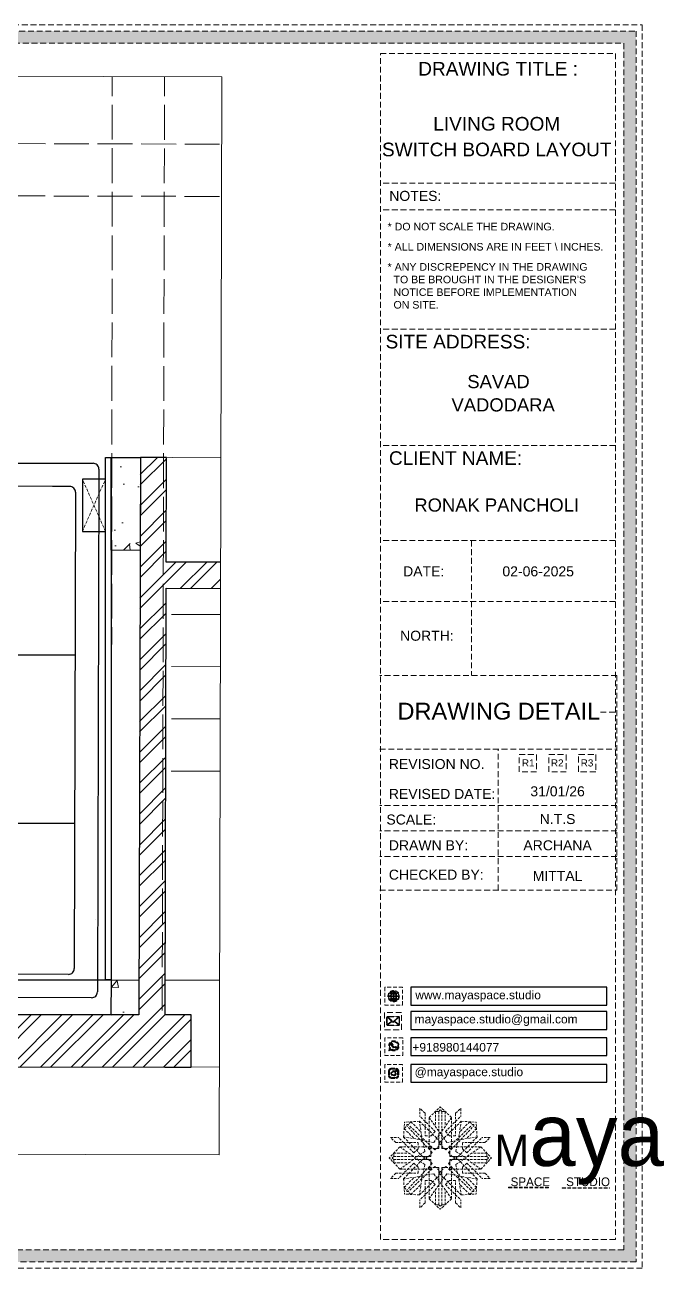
# Model space of a CAD drawing. Header units: millimetres. Extents: x 35877 to 3066687, y -650199 to -40525.
# Drawn here: x 149764.6 to 149874.7, y -179380.5 to -179166.4 of the extents above; entities that cross this region are included whole.
import ezdxf
from ezdxf.enums import TextEntityAlignment as Align

# ---------------------------------------------------------------- set-up
doc = ezdxf.new("R2010")
doc.units = ezdxf.units.MM
doc.header["$MEASUREMENT"] = 0
for name, pattern in [('ACAD_ISO02W100', [15, 12, -3]), ('DASHED', [0.75, 0.5, -0.25]), ('DASHED2', [0.375, 0.25, -0.125]), ('DASHEDX2', [1.5, 1, -0.5])]:
    doc.linetypes.add(name, pattern=pattern)
doc.layers.add('AR HATCH-7', color=7, linetype='Continuous')
for name, color, linetype, lineweight in [('Dimension', 10, 'DASHEDX2', 20), ('el', 7, 'Continuous', 20), ('ELEC-wires', 1, 'DASHED2', 13), ('FIRST FLOOR ( DW_RAIL )', 7, 'Continuous', 9), ('FUR', 250, 'Continuous', 0), ('FURNITURE', 32, 'Continuous', 9), ('FURNITURE-1', 252, 'Continuous', 13), ('GROUND FLOOR', 7, 'Continuous', 9), ('GROUND FLOOR  ( PLINE )', 251, 'Continuous', 30), ('GROUND FLOOR ( STAIR )', 251, 'Continuous', 9), ('Labelling', 1, 'Continuous', 25), ('NAME PLATE', 7, 'Continuous', 25), ('XX~SLAB ( BEAM )~ ( DIM )', 7, 'Continuous', 9)]:
    doc.layers.add(name, color=color, linetype=linetype, lineweight=lineweight)
doc.styles.add('Arial', font='arial.ttf')
doc.styles.get("Standard").update_dxf_attribs({"font": 'arial.ttf', "height": 6})

# ---------------------------------------------------------------- blocks, each defined once
blk = doc.blocks.new('living')
at = {"layer": 'FURNITURE', "color": 9, "lineweight": 30, "true_color": 0xc7c8ca, "transparency": 33554687}
for p, q in [((147724.74, -179505.03, 0.05), (147724.81, -179479.03, 0.05)), ((147725.81, -179478.04, 0.05), (147747.81, -179478.09, 0.05)), ((147748.81, -179479.1, 0.05), (147748.81, -179480.1, 0.05)), ((147728.75, -179503.04, 0.05), (147728.81, -179481.04, 0.05)), ((147729.81, -179480.05, 0.05), (147754.81, -179480.11, 0.05)), ((147755.81, -179481.11, 0.05), (147755.75, -179503.11, 0.05)), ((147841.91, -179491.58, 0.05), (147841.9, -179494.58, 0.05)), ((147842.91, -179490.58, 0.05), (147863.91, -179490.63, 0.05)), ((147864.91, -179491.64, 0.05), (147864.67, -179581.68, 0.05)), ((147834.84, -179525.56, 0.05), (147834.91, -179495.56, 0.05)), ((147856.9, -179494.62, 0.05), (147835.91, -179494.56, 0.05)), ((147859.9, -179494.62, 0.05), (147856.9, -179494.62, 0.05)), ((147860.9, -179495.63, 0.05), (147860.68, -179577.67, 0.05)), ((147729.75, -179504.05, 0.05), (147732.75, -179504.05, 0.05)), ((147732.75, -179504.05, 0.05), (147754.75, -179504.11, 0.05)), ((147748.74, -179505.1, 0.05), (147748.75, -179504.1, 0.05)), ((147747.74, -179506.09, 0.05), (147725.74, -179506.04, 0.05)), ((147724.93, -179535.55, 0.05), (147724.73, -179509.53, 0.05)), ((147725.74, -179508.54, 0.05), (147747.74, -179508.59, 0.05)), ((147728.67, -179533.54, 0.05), (147728.73, -179511.54, 0.05)), ((147729.73, -179510.55, 0.05), (147754.73, -179510.61, 0.05)), ((147748.73, -179509.6, 0.05), (147748.73, -179510.6, 0.05)), ((147755.73, -179511.61, 0.05), (147755.67, -179533.61, 0.05)), ((147835.84, -179523.57, 0.05), (147860.83, -179523.63, 0.05)), ((147834.84, -179524.56, 0.05), (147834.77, -179554.54, 0.05)), ((147729.67, -179534.55, 0.05), (147732.67, -179534.55, 0.05)), ((147732.67, -179534.55, 0.05), (147754.67, -179534.61, 0.05)), ((147748.93, -179535.61, 0.05), (147748.67, -179534.6, 0.05)), ((147747.93, -179536.61, 0.05), (147725.93, -179536.55, 0.05)), ((147776.75, -179553.04, 0.05), (147776.75, -179578.45, 0.05)), ((147777.25, -179552.55, 0.05), (147805.32, -179552.57, 0.05)), ((147805.71, -179578.52, 0.05), (147805.78, -179553.06, 0.05)), ((147806.28, -179552.57, 0.05), (147860.75, -179552.6, 0.05)), ((147834.7, -179577.6, 0.05), (147834.77, -179554.54, 0.05)), ((147772.67, -179581.44, 0.05), (147772.73, -179560.54, 0.05)), ((147776.73, -179559.55, 0.05), (147773.73, -179559.54, 0.05)), ((147721.81, -179585.25, 0.05), (147721.83, -179579.67, 0.05)), ((147721.83, -179579.67, 0.05), (147867.06, -179579.61, 0.05)), ((147859.68, -179578.67, 0.05), (147776.75, -179578.45, 0.05)), ((147863.67, -179582.68, 0.05), (147773.67, -179582.44, 0.05)), ((147721.81, -179585.25, 0.05), (147867.05, -179585.62, 0.05))]:
    blk.add_line(p, q, dxfattribs=at)
at = {"layer": 'FURNITURE', "color": 9, "lineweight": 30, "true_color": 0xc7c8ca, "transparency": 33554687, "elevation": 0.05}
for points in [[(147754.71, -179439.83), (147816.73, -179439.99), (147816.72, -179444.49), (147754.7, -179444.33), (147754.7, -179444.33)], [(147869.32, -179579.63), (147869.32, -179579.63)]]:
    blk.add_lwpolyline(points, dxfattribs=at)
at = {"layer": 'FURNITURE', "color": 9, "lineweight": 25, "true_color": 0xc7c8ca, "transparency": 33554687, "elevation": 0.05}
blk.add_lwpolyline([(147722.18, -179444.25), (147816.72, -179444.49), (147816.72, -179445.73), (147722.18, -179445.73)], close=True, dxfattribs=at)
at = {"layer": 'FURNITURE', "color": 9, "lineweight": 30, "true_color": 0xc7c8ca, "transparency": 33554687, "elevation": 0.05}
blk.add_lwpolyline([(147816.69, -179455.48), (147816.72, -179444.48), (147754.72, -179444.33), (147754.69, -179455.33, 0.414214), (147755.69, -179456.33), (147815.69, -179456.48, 0.414214)], format="xyb", close=True, dxfattribs=at)
blk.add_lwpolyline([(147866.06, -179489.62), (147867.06, -179489.62), (147867.06, -179579.62), (147866.06, -179579.62)], close=True, dxfattribs=at)
at = {"layer": 'FURNITURE', "color": 9, "true_color": 0xc7c8ca, "transparency": 33554687}
blk.add_circle((147809.34, -179521.1, 0.12), 12, dxfattribs=at)
at = {"layer": 'FURNITURE', "color": 9, "lineweight": 30, "true_color": 0xc7c8ca, "transparency": 33554687}
for centre, radius, start, end in [((147725.81, -179479.04, 0.05), 1, 89.852, 179.852), ((147747.81, -179479.09, 0.05), 1, 359.852, 89.852), ((147729.81, -179481.05, 0.05), 1, 89.852, 179.852), ((147754.81, -179481.11, 0.05), 1, 359.852, 89.852), ((147842.91, -179491.58, 0.05), 1, 89.852, 179.852), ((147863.91, -179491.63, 0.05), 1, 359.852, 89.852), ((147835.91, -179495.56, 0.05), 1, 89.852, 179.852), ((147859.9, -179495.62, 0.05), 1, 359.852, 89.852), ((147729.75, -179503.05, 0.05), 1, 179.852, 269.852), ((147754.75, -179503.11, 0.05), 1, 269.852, 359.852), ((147725.74, -179505.04, 0.05), 1, 179.852, 269.852), ((147747.74, -179505.09, 0.05), 1, 269.852, 359.852), ((147725.73, -179509.54, 0.05), 1, 89.852, 179.852), ((147747.73, -179509.59, 0.05), 1, 359.852, 89.852), ((147729.73, -179511.55, 0.05), 1, 89.852, 179.852), ((147754.73, -179511.61, 0.05), 1, 359.852, 89.852), ((147835.84, -179522.57, 0.05), 1, 179.852, 269.852), ((147835.84, -179524.57, 0.05), 1, 89.852, 179.852), ((147729.67, -179533.55, 0.05), 1, 179.852, 269.852), ((147754.67, -179533.61, 0.05), 1, 269.852, 359.852), ((147725.93, -179535.55, 0.05), 1, 179.852, 269.852), ((147747.93, -179535.61, 0.05), 1, 269.852, 359.852), ((147835.77, -179551.59, 0.05), 1, 179.852, 269.852), ((147777.25, -179553.05, 0.05), 0.5, 89.852, 179.852), ((147805.28, -179553.06, 0.05), 0.5, 359.852, 89.852), ((147806.28, -179553.07, 0.05), 0.5, 89.852, 179.852), ((147835.76, -179553.59, 0.05), 1, 89.852, 179.852), ((147773.73, -179560.54, 0.05), 1, 89.852, 179.852), ((147835.7, -179577.6, 0.05), 1, 179.852, 269.852), ((147835.7, -179577.6, 0.05), 1, 179.852, 269.852), ((147859.68, -179577.67, 0.05), 1, 269.852, 359.852), ((147773.67, -179581.44, 0.05), 1, 179.852, 269.852), ((147863.67, -179581.68, 0.05), 1, 269.852, 359.852)]:
    blk.add_arc(centre, radius, start, end, dxfattribs=at)
at = {"layer": 'FURNITURE', "color": 9, "true_color": 0xc7c8ca, "transparency": 33554687}
blk.add_arc((147803.94, -179510.39, 0.12), 7.31, 9.0498, 224.5323, dxfattribs=at)
blk = doc.blocks.new('6616')
at = {"color": 242, "linetype": 'DASHED', "true_color": 0xcd2027}
for p, q in [((386784.79, -36915.77), (386775.78, -36911.78)), ((386784.79, -36911.78), (386775.78, -36915.77))]:
    blk.add_line(p, q, dxfattribs=at)
at = {"layer": 'ELEC-wires', "color": 5, "linetype": 'ByBlock', "lineweight": 30, "ltscale": 4}
blk.add_lwpolyline([(386775.78, -36911.78), (386784.79, -36911.78), (386784.79, -36915.77), (386775.78, -36915.77)], close=True, dxfattribs=at)
blk = doc.blocks.new('FSFSF')
at = {"color": 42, "lineweight": 5, "true_color": 0xe0ac11}
for p, q in [((28600.03, 143.51), (28600.03, 140.16)), ((28602.15, 141.41), (28600.03, 143.51)), ((28602.15, 141.41), (28602.15, 131.95)), ((28603.86, 139.69), (28608.58, 144.08)), ((28607.9, 142.22), (28606.58, 142.22)), ((28606.58, 142.22), (28606.58, 135.84)), ((28607.9, 142.22), (28608.58, 142.85)), ((28607.9, 142.22), (28607.9, 126.58)), ((28613.31, 139.69), (28608.58, 144.08)), ((28609.27, 142.22), (28608.59, 142.85)), ((28609.27, 142.22), (28609.27, 126.58)), ((28609.27, 142.22), (28610.59, 142.22)), ((28610.59, 142.22), (28610.59, 135.84)), ((28615.02, 141.41), (28617.14, 143.51)), ((28615.02, 141.41), (28615.02, 131.95)), ((28617.14, 143.51), (28617.14, 140.16)), ((28593.19, 131.45), (28593.54, 137.71)), ((28593.39, 135), (28594.56, 136.12)), ((28599.8, 138.06), (28593.54, 137.71)), ((28595.12, 136.69), (28594.53, 136.69)), ((28594.56, 136.12), (28594.56, 136.71)), ((28605.17, 124.98), (28594.56, 136.12)), ((28596.24, 137.86), (28595.12, 136.69)), ((28606.27, 126.08), (28595.12, 136.69)), ((28596.24, 137.86), (28600.47, 133.65)), ((28601.03, 130), (28599.8, 138.06)), ((28599.8, 138.05), (28608.58, 129.56)), ((28606.47, 133.76), (28600.03, 140.16)), ((28603.86, 126.58), (28603.86, 139.69)), ((28603.86, 139.69), (28608.58, 133.02)), ((28613.31, 139.69), (28608.59, 133.02)), ((28617.37, 138.05), (28608.59, 129.56)), ((28610.7, 133.76), (28617.14, 140.16)), ((28610.9, 126.08), (28622.05, 136.69)), ((28612.02, 124.98), (28622.62, 136.12)), ((28613.31, 126.58), (28613.31, 139.69)), ((28616.14, 130), (28617.37, 138.06)), ((28620.93, 137.86), (28616.7, 133.65)), ((28617.37, 138.06), (28623.63, 137.71)), ((28620.93, 137.86), (28622.05, 136.69)), ((28622.05, 136.69), (28622.64, 136.69)), ((28622.62, 136.12), (28622.62, 136.71)), ((28623.8, 135), (28622.62, 136.12)), ((28624, 131.45), (28623.65, 137.71)), ((28587.73, 131.22), (28591.08, 131.22)), ((28589.84, 129.1), (28587.73, 131.22)), ((28597.49, 124.78), (28591.08, 131.22)), ((28593.19, 131.45), (28601.69, 122.67)), ((28601.25, 130.22), (28593.19, 131.45)), ((28593.39, 135), (28597.6, 130.78)), ((28604.75, 131.95), (28602.15, 131.95)), ((28606.47, 133.76), (28604.75, 131.95)), ((28605.86, 129.18), (28608.58, 133.02)), ((28611.31, 129.18), (28608.59, 133.02)), ((28610.7, 133.76), (28612.42, 131.95)), ((28612.42, 131.95), (28615.02, 131.95)), ((28623.99, 131.45), (28615.5, 122.67)), ((28615.94, 130.22), (28624, 131.45)), ((28623.8, 135), (28619.59, 130.78)), ((28619.7, 124.78), (28626.1, 131.22)), ((28629.45, 131.22), (28626.1, 131.22)), ((28627.34, 129.1), (28629.45, 131.22)), ((28591.56, 127.39), (28587.17, 122.66)), ((28589.84, 129.1), (28599.29, 129.1)), ((28604.66, 127.39), (28591.56, 127.39)), ((28591.56, 127.39), (28598.23, 122.67)), ((28597.49, 124.78), (28599.29, 126.5)), ((28602.07, 125.39), (28598.23, 122.67)), ((28599.29, 126.5), (28599.29, 129.1)), ((28605.86, 129.18), (28601.03, 130)), ((28602.07, 125.39), (28601.25, 130.22)), ((28603.68, 126.54), (28603.68, 127.39)), ((28604.66, 126.54), (28603.68, 126.54)), ((28604.71, 127.57), (28603.86, 127.57)), ((28607.9, 126.58), (28603.86, 126.58)), ((28604.66, 123.35), (28604.66, 127.39)), ((28604.7, 126.58), (28604.71, 127.57)), ((28606.27, 126.08), (28608.58, 128.27)), ((28607.9, 128.92), (28608.58, 129.56)), ((28607.9, 128.92), (28608.58, 128.27)), ((28609.27, 128.92), (28608.59, 129.56)), ((28609.27, 128.92), (28608.59, 128.27)), ((28610.9, 126.08), (28608.59, 128.27)), ((28609.27, 126.58), (28613.31, 126.58)), ((28611.31, 129.18), (28616.14, 130)), ((28612.46, 126.58), (28612.46, 127.57)), ((28612.46, 127.57), (28613.31, 127.57)), ((28612.52, 123.35), (28612.52, 127.39)), ((28612.52, 127.39), (28625.63, 127.39)), ((28612.52, 126.54), (28613.51, 126.54)), ((28613.51, 126.54), (28613.51, 127.39)), ((28615.12, 125.39), (28615.94, 130.22)), ((28615.12, 125.39), (28618.96, 122.67)), ((28627.34, 129.1), (28617.89, 129.1)), ((28617.89, 126.5), (28617.89, 129.1)), ((28619.7, 124.78), (28617.89, 126.5)), ((28625.63, 127.39), (28618.96, 122.67)), ((28625.63, 127.39), (28630.02, 122.66)), ((28591.56, 117.94), (28587.17, 122.66)), ((28589.03, 123.35), (28588.4, 122.67)), ((28589.03, 121.98), (28588.4, 122.65)), ((28589.03, 123.35), (28589.03, 124.67)), ((28589.03, 124.67), (28595.4, 124.67)), ((28589.03, 123.35), (28604.66, 123.35)), ((28589.03, 121.98), (28604.66, 121.98)), ((28589.03, 121.98), (28589.03, 120.66)), ((28589.03, 120.66), (28595.4, 120.66)), ((28597.49, 120.54), (28591.08, 114.11)), ((28591.56, 117.94), (28598.23, 122.65)), ((28593.19, 113.88), (28601.69, 122.65)), ((28605.17, 120.35), (28594.56, 109.2)), ((28597.49, 120.54), (28599.29, 118.83)), ((28602.07, 119.94), (28598.23, 122.65)), ((28602.33, 123.35), (28601.69, 122.67)), ((28602.33, 121.98), (28601.69, 122.65)), ((28602.33, 123.35), (28602.97, 122.67)), ((28602.33, 121.98), (28602.97, 122.65)), ((28605.17, 124.98), (28602.97, 122.67)), ((28605.17, 120.35), (28602.97, 122.65)), ((28604.66, 121.98), (28604.66, 117.94)), ((28612.02, 124.98), (28614.21, 122.67)), ((28612.02, 120.35), (28614.21, 122.65)), ((28612.02, 120.35), (28622.62, 109.2)), ((28628.16, 123.35), (28612.52, 123.35)), ((28612.52, 121.98), (28612.52, 117.94)), ((28628.16, 121.98), (28612.52, 121.98)), ((28614.85, 123.35), (28614.21, 122.67)), ((28614.85, 121.98), (28614.21, 122.65)), ((28614.85, 123.35), (28615.5, 122.67)), ((28614.85, 121.98), (28615.5, 122.65)), ((28615.12, 119.94), (28618.96, 122.65)), ((28623.99, 113.88), (28615.5, 122.65)), ((28619.7, 120.54), (28617.89, 118.83)), ((28625.63, 117.94), (28618.96, 122.65)), ((28619.7, 120.54), (28626.1, 114.11)), ((28628.16, 124.67), (28621.78, 124.67)), ((28628.16, 120.66), (28621.78, 120.66)), ((28625.63, 117.94), (28630.02, 122.66)), ((28628.16, 123.35), (28628.16, 124.67)), ((28628.16, 123.35), (28628.78, 122.67)), ((28628.16, 121.98), (28628.78, 122.65)), ((28628.16, 121.98), (28628.16, 120.66)), ((28589.84, 116.23), (28587.73, 114.11)), ((28589.84, 116.23), (28599.29, 116.23)), ((28604.66, 117.94), (28591.56, 117.94)), ((28601.25, 115.1), (28593.19, 113.87)), ((28606.27, 119.15), (28595.12, 108.54)), ((28599.29, 118.83), (28599.29, 116.23)), ((28599.8, 107.17), (28608.58, 115.67)), ((28601.03, 115.23), (28599.8, 107.17)), ((28605.86, 116.05), (28601.03, 115.23)), ((28602.07, 119.94), (28601.25, 115.1)), ((28604.66, 118.78), (28603.68, 118.78)), ((28603.68, 118.78), (28603.68, 117.94)), ((28607.9, 118.65), (28603.86, 118.65)), ((28603.86, 118.65), (28603.86, 105.54)), ((28604.71, 117.66), (28603.86, 117.66)), ((28604.7, 118.65), (28604.71, 117.66)), ((28605.86, 116.05), (28608.58, 112.21)), ((28606.27, 119.15), (28608.58, 116.96)), ((28607.9, 103.01), (28607.9, 118.65)), ((28607.9, 116.31), (28608.58, 116.96)), ((28607.9, 116.31), (28608.58, 115.67)), ((28610.9, 119.15), (28608.59, 116.96)), ((28609.27, 116.31), (28608.59, 116.96)), ((28609.27, 116.31), (28608.59, 115.67)), ((28611.31, 116.05), (28608.59, 112.21)), ((28617.37, 107.17), (28608.59, 115.67)), ((28609.27, 118.65), (28613.31, 118.65)), ((28609.27, 103.01), (28609.27, 118.65)), ((28610.9, 119.15), (28622.05, 108.54)), ((28611.31, 116.05), (28616.14, 115.23)), ((28612.46, 118.65), (28612.46, 117.66)), ((28612.46, 117.66), (28613.31, 117.66)), ((28612.52, 118.78), (28613.51, 118.78)), ((28612.52, 117.94), (28625.63, 117.94)), ((28613.31, 118.65), (28613.31, 105.54)), ((28613.51, 118.78), (28613.51, 117.94)), ((28615.12, 119.94), (28615.94, 115.1)), ((28615.94, 115.1), (28624, 113.87)), ((28616.14, 115.23), (28617.37, 107.17)), ((28617.89, 118.83), (28617.89, 116.23)), ((28627.34, 116.23), (28617.89, 116.23)), ((28627.34, 116.23), (28629.45, 114.11)), ((28587.73, 114.11), (28591.08, 114.11)), ((28593.19, 113.87), (28593.54, 107.62)), ((28593.39, 110.32), (28597.6, 114.55)), ((28593.39, 110.32), (28594.56, 109.2)), ((28596.24, 107.37), (28600.47, 111.58)), ((28606.47, 111.47), (28600.03, 105.07)), ((28602.15, 103.82), (28602.15, 113.27)), ((28604.75, 113.27), (28602.15, 113.27)), ((28603.86, 105.54), (28608.58, 112.21)), ((28606.47, 111.47), (28604.75, 113.27)), ((28613.31, 105.54), (28608.59, 112.21)), ((28610.7, 111.47), (28612.42, 113.27)), ((28610.7, 111.47), (28617.14, 105.07)), ((28612.42, 113.27), (28615.02, 113.27)), ((28615.02, 103.82), (28615.02, 113.27)), ((28620.93, 107.37), (28616.7, 111.58)), ((28623.8, 110.32), (28619.59, 114.55)), ((28623.8, 110.32), (28622.62, 109.2)), ((28624, 113.87), (28623.65, 107.62)), ((28629.45, 114.11), (28626.1, 114.11)), ((28599.8, 107.17), (28593.54, 107.52)), ((28595.12, 108.54), (28594.53, 108.54)), ((28594.56, 109.2), (28594.56, 108.61)), ((28596.24, 107.37), (28595.12, 108.54)), ((28600.03, 101.71), (28600.03, 105.07)), ((28603.86, 105.54), (28608.58, 101.15)), ((28606.58, 103.01), (28606.58, 109.38)), ((28613.31, 105.54), (28608.58, 101.15)), ((28610.59, 103.01), (28610.59, 109.38)), ((28617.14, 101.71), (28617.14, 105.07)), ((28617.37, 107.17), (28623.63, 107.52)), ((28620.93, 107.37), (28622.05, 108.54)), ((28622.05, 108.54), (28622.64, 108.54)), ((28622.62, 109.2), (28622.62, 108.61)), ((28602.15, 103.82), (28600.03, 101.71)), ((28607.9, 103.01), (28606.58, 103.01)), ((28607.9, 103.01), (28608.58, 102.38)), ((28609.27, 103.01), (28608.59, 102.38)), ((28609.27, 103.01), (28610.59, 103.01)), ((28615.02, 103.82), (28617.14, 101.71))]:
    blk.add_line(p, q, dxfattribs=at)
blk = doc.blocks.new('hgwg')
at = {"layer": 'Dimension', "true_color": 0xd39e00}
h = blk.add_hatch(color=42, dxfattribs=at)
h.dxf.hatch_style = 1
h.paths.add_polyline_path([(27505.71, 45.05), (27494.27, 45.05), (27494.27, 44.9), (27505.71, 44.9)])
h = blk.add_hatch(color=42, dxfattribs=at)
h.dxf.hatch_style = 1
h.paths.add_polyline_path([(27523.3, 44.9), (27509.68, 44.9), (27509.68, 44.75), (27523.3, 44.75)])
at = {"layer": 'Dimension', "color": 42, "true_color": 0xd39e00}
for p, q in [((27494.27, 45.05), (27505.71, 45.05)), ((27494.27, 44.9), (27494.27, 45.05)), ((27494.27, 44.9), (27505.71, 44.9)), ((27505.71, 45.05), (27505.71, 44.9)), ((27509.68, 44.9), (27523.3, 44.9)), ((27509.68, 44.9), (27509.68, 44.75)), ((27509.68, 44.75), (27523.3, 44.75)), ((27523.3, 44.75), (27523.3, 44.9))]:
    blk.add_line(p, q, dxfattribs=at)
at = {"layer": 'Dimension', "color": 42, "true_color": 0xd39e00, "attachment_point": 1}
for s, width, insert, char_height in [('{\\fCinzel|b0|i0|c0|p2;\\H1.5x;M\\fAmsterdam One|b0|i0|c0|p2;\\H2x;aya}', 85.3277, (27490.17, 69.17), 6), ('{\\fCinzel|b0|i0|c0|p0;SPACE     STUDIO}', 66.129, (27494.83, 47.86), 2.5)]:
    blk.add_mtext_dynamic_manual_height_columns(s, width=width, gutter_width=30, heights=[0], dxfattribs=dict(at, insert=insert, char_height=char_height))
blk = doc.blocks.new('aggerg')
at = {"layer": 'Dimension', "color": 42, "true_color": 0xd39e00}
blk.add_lwpolyline([(-1.41, 1.41), (1.41, 1.41), (1.41, -1.41), (-1.41, -1.41)], close=True, dxfattribs=at)
at = {"layer": 'NAME PLATE', "lineweight": 0, "insert": (-0.03, 0.62), "char_height": 1.151, "width": 2.2458, "attachment_point": 2, "style": 'Arial'}
blk.add_mtext('R3', dxfattribs=at)
blk = doc.blocks.new('QEGW4TG')
at = {"layer": 'Dimension', "true_color": 0x000000}
h = blk.add_hatch(color=18, dxfattribs=at)
h.dxf.hatch_style = 1
h.paths.add_polyline_path([(2.69, 1.93, 0.170513), (2.95, 1.97, 0.190337), (3.11, 2.18, 0.316231), (3.07, 2.28), (2.79, 2.37, 0.273721), (2.69, 2.34, 0.040749), (2.63, 2.27, -0.441282), (2.53, 2.25, -0.11828), (2.06, 2.64, -0.441282), (2.07, 2.74, 0.040749), (2.13, 2.81, 0.290083), (2.14, 2.92), (2.01, 3.18, 0.316231), (1.91, 3.2, 0.190337), (1.73, 3, 0.170513), (1.72, 2.74, 0.252784)], flags=0)
h.paths.add_polyline_path([(1.19, 1.98), (1.03, 1.3, 0.550912), (1.11, 1.23), (1.75, 1.39, 6.344125)])
h.paths.add_polyline_path([(1.81, 1.7), (1.4, 1.6), (1.5, 2.03, -9.071339)], flags=16)
h.paths.add_polyline_path([(3.11, 2.16, -0.17811), (2.95, 1.97, -0.170513), (2.69, 1.93, -0.252784), (1.72, 2.74, -0.170513), (1.73, 3, -0.17811), (1.89, 3.19, -0.370089), (2.01, 3.18), (2.14, 2.92, -0.307185), (2.13, 2.8, -0.041087), (2.06, 2.73, 0.321676), (2.05, 2.65, 0.126524), (2.55, 2.24, 0.312216), (2.62, 2.26, -0.041087), (2.68, 2.34, -0.290673), (2.79, 2.37), (3.07, 2.28, -0.370089)], flags=0)
h = blk.add_hatch(color=18, dxfattribs=at)
h.dxf.hatch_style = 1
h.paths.add_polyline_path([(2.79, 2.37, 0.273721), (2.69, 2.34, 0.040749), (2.63, 2.27, -0.441282), (2.53, 2.25, -0.11828), (2.06, 2.64, -0.441282), (2.07, 2.74, 0.040749), (2.13, 2.81, 0.290083), (2.14, 2.92), (2.01, 3.18, 0.316231), (1.91, 3.2, 0.190337), (1.73, 3, 0.170513), (1.72, 2.74, 0.252784), (2.69, 1.93, 0.170513), (2.95, 1.97, 0.190337), (3.11, 2.18, 0.316231), (3.07, 2.28)])
for p, q in [((1.19, 1.98), (1.03, 1.3)), ((1.1, 1.23), (1.75, 1.39)), ((1.5, 2.03), (1.4, 1.6)), ((1.4, 1.6), (1.81, 1.7)), ((2.01, 3.18), (2.14, 2.92)), ((3.07, 2.28), (2.8, 2.36))]:
    blk.add_line(p, q)
blk.add_lwpolyline([(0, 0), (4.68, 0), (4.68, 4.68), (0, 4.68)], close=True)
for centre, radius, start, end in [((2.39, 2.56), 1.34, 241.4727, 205.6422), ((2.39, 2.56), 1.04, 235.9962, 210.8333), ((1.09, 1.29), 0.0598, 164.8483, 282.1458), ((2.09, 2.87), 0.39, 159.7007, 198.4072), ((2.96, 3.23), 1.33, 201.4218, 258.1669), ((2.07, 2.87), 0.364, 118.9685, 159.3648), ((1.94, 3.12), 0.0896, 41.8985, 123.1344), ((2.11, 2.68), 0.066, 135.9932, 224.8892), ((1.67, 3.16), 0.586, 312.4617, 321.8728), ((3.12, 3.42), 1.31, 216.5455, 243.5279), ((2.05, 2.87), 0.104, 320.3924, 28.6971), ((2.57, 2.3), 0.066, 234.2482, 323.1441), ((3.11, 1.94), 0.586, 137.2645, 146.6756), ((2.76, 2.27), 0.104, 70.4402, 138.745), ((2.75, 2.31), 0.39, 260.7301, 299.4366), ((2.76, 2.29), 0.364, 299.7725, 340.1688), ((3.03, 2.2), 0.0896, 336.0029, 57.2388)]:
    blk.add_arc(centre, radius, start, end)
blk = doc.blocks.new('ASGERG')
at = {"layer": 'Dimension', "true_color": 0x000000}
h = blk.add_hatch(color=18, dxfattribs=at)
h.dxf.hatch_style = 1
h.paths.add_polyline_path([(0.99, 1.7, 0.353872), (1.69, 1.03), (2.96, 1.03, 0.353872), (3.66, 1.7), (3.66, 2.99, 0.353872), (2.96, 3.67), (1.69, 3.67, 0.353872), (0.99, 2.99)])
h.paths.add_polyline_path([(1.27, 2.97, -0.353872), (1.72, 3.4), (2.94, 3.4, -0.353872), (3.38, 2.97), (3.38, 1.72, -0.353872), (2.94, 1.3), (1.72, 1.3, -0.353872), (1.27, 1.72)], flags=16)
h.paths.add_polyline_path([(3.02, 2.35, -1), (1.64, 2.35, -1)], flags=0)
h.paths.add_polyline_path([(2.74, 2.35, -1), (1.92, 2.35, -1)], flags=0)
h.paths.add_polyline_path([(2.86, 3.02, -1), (3.19, 3.02, -1)], flags=0)
h.paths.add_polyline_path([(1.64, 2.35, 1), (3.02, 2.35, 1)], flags=0)
h = blk.add_hatch(color=18, dxfattribs=at)
h.dxf.hatch_style = 1
h.paths.add_polyline_path([(1.64, 2.35, 1), (3.02, 2.35, 1)])
h.paths.add_polyline_path([(2.74, 2.35, -1), (1.92, 2.35, -1)], flags=16)
h = blk.add_hatch(color=18, dxfattribs=at)
h.dxf.hatch_style = 1
h.paths.add_polyline_path([(3.19, 3.02, 1), (2.86, 3.02, 1)])
for p, q in [((1.69, 3.67), (2.96, 3.67)), ((2.94, 3.4), (1.72, 3.4)), ((0.99, 2.99), (0.99, 1.7)), ((1.27, 2.97), (1.27, 1.72)), ((1.69, 1.03), (2.96, 1.03)), ((2.94, 1.3), (1.72, 1.3)), ((3.38, 2.97), (3.38, 1.72)), ((3.66, 2.99), (3.66, 1.7))]:
    blk.add_line(p, q)
blk.add_lwpolyline([(0, 0), (4.68, 0), (4.68, 4.68), (0, 4.68)], close=True)
for centre, radius in [((2.33, 2.35), 0.694), ((2.33, 2.35), 0.414), ((3.02, 3.02), 0.168)]:
    blk.add_circle(centre, radius)
for centre, radius, start, end in [((1.76, 2.89), 0.778, 94.8631, 172.8127), ((1.76, 2.91), 0.491, 94.8631, 172.8127), ((2.9, 2.91), 0.491, 7.1873, 85.1369), ((2.89, 2.89), 0.778, 7.1873, 85.1369), ((1.76, 1.8), 0.778, 187.1873, 265.1369), ((1.76, 1.78), 0.491, 187.1873, 265.1369), ((2.9, 1.78), 0.491, 274.8631, 352.8127), ((2.89, 1.8), 0.778, 274.8631, 352.8127)]:
    blk.add_arc(centre, radius, start, end)
blk = doc.blocks.new('DTGWEGEARG')
at = {"layer": 'Dimension', "true_color": 0x000000}
h = blk.add_hatch(color=18, dxfattribs=at)
h.dxf.hatch_style = 1
h.paths.add_polyline_path([(3.83, 2.34, 1), (0.85, 2.34, 1)])
h.paths.add_polyline_path([(2.51, 1.01, 0.105795), (2.96, 1.58, -0.055205), (3.3, 1.41, -0.169822)], flags=16)
h.paths.add_polyline_path([(2.41, 1.12), (2.41, 1.69, -0.058279), (2.81, 1.63, -0.103353)], flags=16)
h.paths.add_polyline_path([(2.26, 1.13, -0.101741), (1.87, 1.63, -0.057171), (2.26, 1.69)], flags=16)
h.paths.add_polyline_path([(2.17, 1.01, -0.169822), (1.38, 1.41, -0.055205), (1.72, 1.58, 0.105795)], flags=16)
h.paths.add_polyline_path([(3.02, 1.72, 0.081336), (3.13, 2.27), (3.68, 2.27, -0.152069), (3.4, 1.52, 0.05687)], flags=16)
h.paths.add_polyline_path([(2.87, 1.77, 0.061945), (2.41, 1.84), (2.41, 2.27), (2.98, 2.27, -0.081344)], flags=16)
h.paths.add_polyline_path([(2.26, 1.84, 0.060923), (1.8, 1.77, -0.081344), (1.7, 2.27), (2.26, 2.27)], flags=16)
h.paths.add_polyline_path([(1.66, 1.72, 0.05687), (1.28, 1.52, -0.152069), (1, 2.27), (1.55, 2.27, 0.081336)], flags=16)
h.paths.add_polyline_path([(2.41, 2.42), (2.41, 2.83, 0.061945), (2.87, 2.91, -0.080009), (2.98, 2.42)], flags=16)
h.paths.add_polyline_path([(3.13, 2.42, 0.080116), (3.02, 2.96, 0.05687), (3.4, 3.16, 0.028258), (3.3, 3.27, -0.055205), (2.96, 3.1, 0.105795), (2.51, 3.67, -0.36029), (3.68, 2.42)], flags=16)
h.paths.add_polyline_path([(2.26, 2.42), (1.7, 2.42, -0.080009), (1.8, 2.91, 0.060923), (2.26, 2.84)], flags=16)
h.paths.add_polyline_path([(1.55, 2.42), (1, 2.42, -0.150466), (1.28, 3.16, 0.05687), (1.66, 2.96, 0.080116)], flags=16)
h.paths.add_polyline_path([(2.41, 2.98), (2.41, 3.56, -0.103353), (2.81, 3.05, -0.058279)], flags=16)
h.paths.add_polyline_path([(2.26, 2.99, -0.057171), (1.87, 3.05, -0.101741), (2.26, 3.55)], flags=16)
h.paths.add_polyline_path([(1.72, 3.1, -0.055205), (1.38, 3.27, -0.169822), (2.17, 3.67, 0.105795)], flags=16)
blk.add_lwpolyline([(0, 0), (4.68, 0), (4.68, 4.68), (0, 4.68)], close=True)
at = {"layer": 'Dimension', "color": 18, "true_color": 0x000000}
for p, q in [((2.26, 3.55), (2.26, 2.99)), ((2.41, 3.56), (2.41, 2.98)), ((1, 2.42), (1.55, 2.42)), ((1, 2.27), (1.55, 2.27)), ((1.7, 2.42), (2.26, 2.42)), ((1.7, 2.27), (2.26, 2.27)), ((2.26, 2.84), (2.26, 2.42)), ((2.26, 2.27), (2.26, 1.84)), ((2.26, 1.69), (2.26, 1.13)), ((2.41, 2.83), (2.41, 2.42)), ((2.41, 2.42), (2.98, 2.42)), ((2.41, 2.27), (2.98, 2.27)), ((2.41, 2.27), (2.41, 1.84)), ((2.41, 1.69), (2.41, 1.12)), ((3.13, 2.42), (3.68, 2.42)), ((3.13, 2.27), (3.68, 2.27))]:
    blk.add_line(p, q, dxfattribs=at)
blk.add_circle((2.34, 2.34), 1.49, dxfattribs=at)
for centre, radius, start, end in [((2.34, 2.34), 1.34, 97.3549, 135.9073), ((2.34, 4.74), 1.75, 236.7417, 249.3811), ((3.28, 2.34), 1.73, 129.9301, 154.0867), ((3.28, 2.34), 1.58, 130.1073, 153.3446), ((1.4, 2.34), 1.58, 26.6554, 50.2584), ((2.34, 2.34), 1.34, 3.3907, 82.6451), ((1.4, 2.34), 1.73, 25.9133, 50.0699), ((2.34, 4.74), 1.75, 290.6189, 303.2583), ((2.34, 2.34), 1.34, 142.3819, 176.6093), ((2.34, 2.34), 1.34, 183.0315, 217.6181), ((2.34, 4.74), 1.9, 236.1399, 249.1595), ((2.34, -0.06), 1.9, 110.8405, 123.8601), ((2.34, -0.06), 1.75, 110.6189, 123.2583), ((2.34, 2.34), 1.34, 224.0927, 262.6451), ((3.28, 2.34), 1.73, 159.0567, 177.3789), ((3.28, 2.34), 1.73, 182.3435, 200.9433), ((3.28, 2.34), 1.58, 158.8325, 177.1302), ((3.28, 2.34), 1.58, 182.5658, 201.1675), ((3.28, 2.34), 1.73, 205.9133, 230.0699), ((2.34, 4.74), 1.9, 253.6799, 267.6253), ((2.34, -0.06), 1.9, 92.3747, 106.3201), ((2.34, 4.74), 1.75, 254.3336, 267.422), ((2.34, -0.06), 1.75, 92.578, 105.6664), ((3.28, 2.34), 1.58, 206.6554, 229.8927), ((2.34, 4.74), 1.75, 272.3248, 285.6664), ((2.34, 4.74), 1.9, 272.1415, 286.3201), ((2.34, -0.06), 1.9, 73.6799, 87.8585), ((2.34, -0.06), 1.75, 74.3336, 87.6752), ((1.4, 2.34), 1.58, 309.7416, 333.3446), ((1.4, 2.34), 1.73, 309.9301, 334.0867), ((2.34, 2.34), 1.34, 277.3549, 315.9073), ((1.4, 2.34), 1.58, 2.8698, 21.1675), ((1.4, 2.34), 1.58, 338.8325, 357.4342), ((2.34, -0.06), 1.75, 56.7417, 69.3811), ((2.34, 4.74), 1.9, 290.8405, 303.8601), ((1.4, 2.34), 1.73, 2.6211, 20.9433), ((1.4, 2.34), 1.73, 339.0567, 357.6565), ((2.34, -0.06), 1.9, 56.1399, 69.1595), ((2.34, 2.34), 1.34, 322.3819, 356.9685)]:
    blk.add_arc(centre, radius, start, end, dxfattribs=at)

msp = doc.modelspace()

# ---------------------------------------------------------------- hatches: boundary and pattern name
at = {"layer": 'AR HATCH-7', "lineweight": 0, "true_color": 0x939598, "transparency": 33554687}
h = msp.add_hatch(dxfattribs=at)
h.set_pattern_fill('ANSI32', color=252, scale=10)
h.set_pattern_definition([(45, (1772.658, 1729.285), (-2.65165043, 2.65165043), []), (45, (1774.4258, 1729.285), (-2.65165043, 2.65165043), [])])
h.paths.add_polyline_path([(149709.232, -179336.722), (149682.232, -179336.653), (149682.209, -179345.653), (149709.209, -179345.722)])
h.paths.add_polyline_path([(149793.232, -179336.939), (149788.732, -179336.928), (149788.922, -179263.428), (149798.287, -179263.452), (149798.299, -179258.952), (149788.933, -179258.928), (149788.98, -179240.928), (149784.48, -179240.917), (149784.439, -179256.916), (149784.232, -179336.916), (149779.232, -179336.903), (149769.734, -179336.879), (149760.234, -179336.877), (149760.234, -179336.854), (149757.232, -179336.846), (149757.22, -179341.346), (149757.209, -179345.846), (149788.709, -179345.928), (149793.209, -179345.939)])
at = {"layer": 'Dimension', "true_color": 0xd39e00, "transparency": 33554687}
h = msp.add_hatch(color=42, dxfattribs=at)
h.paths.add_polyline_path([(149568.634, -179167.457), (149568.634, -179379.483), (149869.861, -179379.483), (149869.861, -179167.457)])
h.paths.add_polyline_path([(149570.748, -179169.571), (149867.747, -179169.571), (149867.747, -179377.369), (149570.748, -179377.369)], flags=16)
at = {"layer": 'Dimension', "true_color": 0x000000, "transparency": 33554687}
h = msp.add_hatch(color=18, dxfattribs=at)
h.dxf.hatch_style = 1
h.paths.add_polyline_path([(149828.914, -179338.751, 0.4142136), (149829.138, -179338.527), (149829.138, -179337.404, 0.4142136), (149828.914, -179337.18), (149827.131, -179337.18, 0.4142136), (149826.906, -179337.404), (149826.906, -179338.527, 0.4142136), (149827.131, -179338.751)])
h.paths.add_polyline_path([(149828.188, -179338.075), (149829.013, -179338.626, -0.1989124), (149828.914, -179338.667), (149827.131, -179338.667, -0.1989124), (149827.031, -179338.626), (149827.857, -179338.075), (149828.022, -179338.23)], flags=16)
h.paths.add_polyline_path([(149828.022, -179338.115), (149827.115, -179337.265, -0.0287833), (149827.131, -179337.264), (149828.914, -179337.264, -0.0287833), (149828.93, -179337.265)], flags=16)
h.paths.add_polyline_path([(149828.251, -179338.016), (149829.012, -179337.304, -0.2024819), (149829.054, -179337.404), (149829.054, -179338.527, -0.043076), (149829.052, -179338.551)], flags=16)
h.paths.add_polyline_path([(149827.794, -179338.016), (149826.992, -179338.551, -0.043076), (149826.99, -179338.527), (149826.99, -179337.404, -0.2024819), (149827.033, -179337.304)], flags=16)
at = {"layer": 'FURNITURE-1', "lineweight": 0, "true_color": 0xc7c8ca, "transparency": 33554687}
h = msp.add_hatch(dxfattribs=at)
h.set_pattern_fill('AR-CONC', color=9, scale=2)
h.set_pattern_definition([(50, (1772.658, 1729.285), (14.34520365, -1.2550427), [1.5, -16.5]), (355, (1772.658, 1729.285), (-2.7750267, 15.0438427), [1.2, -13.2]), (100.4514445, (1773.853, 1729.18), (11.5701769, 13.7887998), [1.2748038, -14.0228422]), (46.1842, (1772.658, 1733.285), (21.3448266, -3.3103856), [2.25, -24.75]), (96.635635, (1774.437, 1733.01), (18.693239, 19.482372), [1.9122068, -21.0342752]), (351.184164, (1772.658, 1733.285), (18.693239, 19.482372), [1.8, -19.8]), (21, (1774.658, 1732.285), (11.93814104, -8.0523778), [1.5, -16.5]), (326, (1774.658, 1732.285), (4.8663066, 14.5030009), [1.2, -13.2]), (71.451445, (1775.653, 1731.614), (16.8044475, 6.45062306), [1.2748038, -14.0228422]), (37.5, (1772.658, 1729.285), (0.24319711, 6.65787708), [0, -13.04, 0, -13.4, 0, -13.25]), (7.5, (1772.658, 1729.285), (5.26139075, 7.88823424), [0, -7.64, 0, -12.74, 0, -5.05]), (327.5, (1768.198, 1729.285), (10.67644872, -0.45109743), [0, -5, 0, -15.6, 0, -20.7]), (317.5, (1766.198, 1729.285), (11.6637234, 2.00209965), [0, -6.5, 0, -10.36, 0, -14.7])])
h.paths.add_polyline_path([(149634.248, -179330.529), (149625.248, -179330.506), (149625.209, -179345.505), (149634.209, -179345.529), (149634.219, -179341.529), (149634.23, -179337.529)])
h.paths.add_polyline_path([(149634.635, -179180.529), (149625.635, -179180.506), (149625.597, -179195.506), (149634.597, -179195.529)])
h.paths.add_polyline_path([(149784.48, -179240.917), (149779.48, -179240.904), (149779.439, -179256.904), (149784.439, -179256.904)])
h.paths.add_polyline_path([(149694.943, -179230.43), (149726.569, -179230.511)])
h = msp.add_hatch(dxfattribs=at)
h.set_pattern_fill('AR-CONC', color=9, scale=2)
h.set_pattern_definition([(50, (1749.011, 1729.285), (14.34520365, -1.2550427), [1.5, -16.5]), (355, (1749.011, 1729.285), (-2.7750267, 15.0438427), [1.2, -13.2]), (100.4514445, (1750.206, 1729.18), (11.5701769, 13.7887998), [1.2748038, -14.0228422]), (46.1842, (1749.011, 1733.285), (21.3448266, -3.3103856), [2.25, -24.75]), (96.635635, (1750.79, 1733.01), (18.693239, 19.482372), [1.9122068, -21.0342752]), (351.184164, (1749.01, 1733.285), (18.693239, 19.482372), [1.8, -19.8]), (21, (1751.011, 1732.285), (11.93814104, -8.0523778), [1.5, -16.5]), (326, (1751.011, 1732.285), (4.8663066, 14.5030009), [1.2, -13.2]), (71.451445, (1752.006, 1731.614), (16.8044475, 6.45062306), [1.2748038, -14.0228422]), (37.5, (1749.011, 1729.285), (0.24319711, 6.65787708), [0, -13.04, 0, -13.4, 0, -13.25]), (7.5, (1749.011, 1729.285), (5.26139075, 7.88823424), [0, -7.64, 0, -12.74, 0, -5.05]), (327.5, (1744.551, 1729.285), (10.67644872, -0.45109743), [0, -5, 0, -15.6, 0, -20.7]), (317.5, (1742.551, 1729.285), (11.6637234, 2.00209965), [0, -6.5, 0, -10.36, 0, -14.7])])
h.paths.add_polyline_path([(149784.232, -179331.063), (149779.247, -179331.063), (149779.247, -179336.916), (149784.232, -179336.916)])

# ---------------------------------------------------------------- linework, layer by layer
at = {"color": 18, "true_color": 0x000000, "transparency": 33554687, "elevation": 0.238}
for points in [[(149831.08, -179335.235), (149864.832, -179335.235), (149864.832, -179332.151), (149831.08, -179332.151)], [(149831.08, -179339.446), (149864.832, -179339.446), (149864.832, -179336.361), (149831.08, -179336.361)], [(149831.096, -179343.937), (149864.832, -179343.937), (149864.832, -179340.852), (149831.096, -179340.852)], [(149831.08, -179348.535), (149864.832, -179348.535), (149864.832, -179345.451), (149831.08, -179345.451)]]:
    msp.add_lwpolyline(points, close=True, dxfattribs=at)
at = {"layer": 'Dimension', "color": 42, "true_color": 0xd39e00, "transparency": 33554687}
for p, q in [((149866.316, -179193.676, 0.238), (149825.84, -179193.676, 0.238)), ((149866.316, -179198.236, 0.238), (149825.84, -179198.236, 0.238)), ((149866.316, -179218.808, 0.238), (149825.84, -179218.808, 0.238)), ((149866.316, -179238.871, 0.238), (149825.84, -179238.871, 0.238)), ((149866.316, -179255.218, 0.238), (149825.84, -179255.218, 0.238)), ((149841.5, -179255.218, 0.238), (149841.5, -179278.455, 0.238)), ((149866.316, -179265.736, 0.238), (149825.84, -179265.736, 0.238)), ((149866.561, -179278.455, 0.238), (149825.715, -179278.455, 0.238)), ((149866.561, -179278.455, 0.238), (149866.561, -179315.451, 0.238)), ((149863.744, -179284.797, 0.238), (149866.561, -179284.797, 0.238)), ((149825.715, -179291.14, 0.238), (149866.561, -179291.14, 0.238)), ((149846.138, -179315.451, 0.238), (149846.138, -179291.14, 0.238)), ((149866.561, -179300.864, 0.238), (149825.715, -179300.864, 0.238)), ((149866.561, -179305.244, 0.238), (149825.715, -179305.244, 0.238)), ((149866.561, -179309.624, 0.238), (149825.715, -179309.624, 0.238)), ((149825.715, -179315.451, 0.238), (149866.561, -179315.451, 0.238))]:
    msp.add_line(p, q, dxfattribs=at)
at = {"layer": 'Dimension', "color": 18, "true_color": 0x000000, "transparency": 33554687}
for p, q in [((149826.906, -179337.404, 0.238), (149826.906, -179338.527, 0.238)), ((149826.99, -179337.404, 0.238), (149826.99, -179338.527, 0.238)), ((149826.992, -179338.551, 0.238), (149827.794, -179338.016, 0.238)), ((149827.031, -179338.626, 0.238), (149827.857, -179338.075, 0.238)), ((149827.033, -179337.304, 0.238), (149827.794, -179338.016, 0.238)), ((149827.115, -179337.265, 0.238), (149828.022, -179338.115, 0.238)), ((149827.131, -179337.18, 0.238), (149828.914, -179337.18, 0.238)), ((149827.131, -179337.264, 0.238), (149828.914, -179337.264, 0.238)), ((149827.857, -179338.075, 0.238), (149828.022, -179338.23, 0.238)), ((149828.022, -179338.115, 0.238), (149828.93, -179337.265, 0.238)), ((149828.022, -179338.23, 0.238), (149828.188, -179338.075, 0.238)), ((149829.013, -179338.626, 0.238), (149828.188, -179338.075, 0.238)), ((149828.251, -179338.016, 0.238), (149829.012, -179337.304, 0.238)), ((149829.052, -179338.551, 0.238), (149828.251, -179338.016, 0.238)), ((149829.054, -179337.404, 0.238), (149829.054, -179338.527, 0.238)), ((149829.138, -179337.404, 0.238), (149829.138, -179338.527, 0.238)), ((149827.131, -179338.667, 0.238), (149828.914, -179338.667, 0.238)), ((149827.131, -179338.751, 0.238), (149828.914, -179338.751, 0.238))]:
    msp.add_line(p, q, dxfattribs=at)
at = {"layer": 'Dimension', "color": 42, "true_color": 0xd39e00, "transparency": 33554687, "elevation": 0.238}
for points in [[(149567.577, -179166.4), (149870.918, -179166.4), (149870.918, -179380.54), (149567.577, -179380.54)], [(149568.634, -179167.457), (149869.861, -179167.457), (149869.861, -179379.483), (149568.634, -179379.483)], [(149570.748, -179169.571), (149867.747, -179169.571), (149867.747, -179377.369), (149570.748, -179377.369)], [(149825.84, -179375.629), (149825.84, -179171.311), (149866.316, -179171.311), (149866.316, -179375.629)], [(149849.753, -179292.08), (149852.734, -179292.08), (149852.734, -179295.061), (149849.753, -179295.061)], [(149854.859, -179292.08), (149857.84, -179292.08), (149857.84, -179295.061), (149854.859, -179295.061)]]:
    msp.add_lwpolyline(points, close=True, dxfattribs=at)
at = {"layer": 'Dimension', "transparency": 33554687, "elevation": 0.238}
msp.add_lwpolyline([(149826.554, -179339.469), (149829.488, -179339.469), (149829.488, -179336.535), (149826.554, -179336.535)], close=True, dxfattribs=at)
at = {"layer": 'Dimension', "color": 18, "true_color": 0x000000, "transparency": 33554687}
for centre, radius, start, end in [((149827.131, -179337.404, 0.238), 0.224, 90, 180), ((149827.131, -179337.404, 0.238), 0.14, 134.21354, 180), ((149827.131, -179337.404, 0.238), 0.14, 90, 96.59481), ((149828.914, -179337.404, 0.238), 0.224, 0, 90), ((149828.914, -179337.404, 0.238), 0.14, 83.40519, 90), ((149828.914, -179337.404, 0.238), 0.14, 0, 45.78646), ((149827.131, -179338.527, 0.238), 0.224, 180, 270), ((149827.131, -179338.527, 0.238), 0.14, 180, 189.86619), ((149827.131, -179338.527, 0.238), 0.14, 224.99995, 270), ((149828.914, -179338.527, 0.238), 0.224, 270, 0), ((149828.914, -179338.527, 0.238), 0.14, 270, 315.00005), ((149828.914, -179338.527, 0.238), 0.14, 350.13381, 0)]:
    msp.add_arc(centre, radius, start, end, dxfattribs=at)
at = {"layer": 'FIRST FLOOR ( DW_RAIL )', "lineweight": 0, "transparency": 33554687, "elevation": 0.238}
msp.add_lwpolyline([(149614.922, -179174.853), (149798.515, -179175.327), (149798.035, -179361.037), (149614.442, -179360.562)], close=True, dxfattribs=at)
at = {"layer": 'FUR', "transparency": 33554687}
msp.add_line((149776.731, -179320.572, 0.238), (149776.731, -179320.572, 0.238), dxfattribs=at)
at = {"layer": 'GROUND FLOOR', "color": 5, "transparency": 33554687}
msp.add_line((149798.287, -179263.452, 0.238), (149788.922, -179263.428, 0.238), dxfattribs=at)
at = {"layer": 'GROUND FLOOR', "transparency": 33554687}
for p, q in [((149784.232, -179336.916, 0.238), (149682.232, -179336.653, 0.238)), ((149798.074, -179345.952, 0.238), (149625.209, -179345.505, 0.238))]:
    msp.add_line(p, q, dxfattribs=at)
at = {"layer": 'GROUND FLOOR  ( PLINE )', "lineweight": 0, "transparency": 33554687}
msp.add_line((149798.113, -179330.952, 0.238), (149788.747, -179330.928, 0.238), dxfattribs=at)
at = {"layer": 'GROUND FLOOR  ( PLINE )', "transparency": 33554687, "elevation": 0.238}
for points in [[(149798.299, -179258.952), (149788.933, -179258.928), (149788.98, -179240.928), (149784.48, -179240.917), (149784.232, -179336.916), (149757.232, -179336.846), (149757.209, -179345.846), (149788.709, -179345.928)], [(149788.732, -179336.928), (149788.922, -179263.428), (149798.287, -179263.452)], [(149788.709, -179345.928), (149788.709, -179345.928), (149793.209, -179345.939), (149793.232, -179336.939), (149788.732, -179336.928)]]:
    msp.add_lwpolyline(points, dxfattribs=at)
at = {"layer": 'GROUND FLOOR ( STAIR )', "color": 5, "linetype": 'ACAD_ISO02W100', "ltscale": 0.7, "transparency": 33554687}
for p, q in [((149798.346, -179240.952, 0.238), (149788.98, -179240.928, 0.238)), ((149798.299, -179258.952, 0.238), (149788.933, -179258.928, 0.238)), ((149798.276, -179267.952, 0.238), (149788.91, -179267.928, 0.238)), ((149798.253, -179276.952, 0.238), (149788.887, -179276.928, 0.238)), ((149798.229, -179285.952, 0.238), (149788.864, -179285.928, 0.238)), ((149798.206, -179294.952, 0.238), (149788.84, -179294.928, 0.238))]:
    msp.add_line(p, q, dxfattribs=at)
at = {"layer": 'Labelling', "color": 251, "linetype": 'ACAD_ISO02W100', "lineweight": 0, "ltscale": 0.5, "true_color": 0x636466, "transparency": 33554687}
for p, q in [((149779.474, -179336.153, 0.238), (149779.649, -179175.279, 0.238)), ((149788.234, -179336.176, 0.238), (149788.649, -179175.302, 0.238)), ((149634.626, -179186.529, 0.238), (149798.491, -179186.953, 0.238)), ((149634.603, -179195.529, 0.238), (149798.468, -179195.953, 0.238))]:
    msp.add_line(p, q, dxfattribs=at)
at = {"layer": 'Labelling', "lineweight": 30, "ltscale": 10, "transparency": 33554687, "elevation": 0.238}
for points in [[(149779.48, -179240.904), (149784.48, -179240.917), (149784.439, -179256.916), (149779.439, -179256.904)], [(149779.487, -179330.903), (149784.247, -179330.916), (149784.232, -179336.916), (149779.472, -179336.903)]]:
    msp.add_lwpolyline(points, close=True, dxfattribs=at)
at = {"layer": 'XX~SLAB ( BEAM )~ ( DIM )', "transparency": 33554687}
msp.add_line((149788.98, -179240.928, 0.238), (149798.346, -179240.952, 0.238), dxfattribs=at)

# ---------------------------------------------------------------- block references
at = {"layer": 'Dimension', "transparency": 33554687, "xscale": 0.6594516209993935, "yscale": 0.6594516209993935, "zscale": 0.6594516209993935}
msp.add_blockref('DTGWEGEARG', (149826.57, -179335.235, 0.238), dxfattribs=at)
at = {"layer": 'Dimension', "color": 42, "true_color": 0xd39e00, "transparency": 33554687}
for name, p, xscale, yscale, zscale in [('QEGW4TG', (149826.586, -179343.937, 0.238), 0.6594516209993935, 0.6594516209993935, 0.6594516209993935), ('ASGERG', (149826.57, -179348.535, 0.238), 0.6594516209993935, 0.6594516209993935, 0.6594516209993935), ('FSFSF', (138099.076, -179411.891, 0.238), 0.4102641453670918, 0.4102641453670918, 0.4102641453670918), ('hgwg', (133386.68, -179393.574, 0.238), 0.5987153887621673, 0.5987153887621673, 0.5987153887621673)]:
    msp.add_blockref(name, p, dxfattribs=dict(at, xscale=xscale, yscale=yscale, zscale=zscale))
at = {"layer": 'el', "color": 1, "transparency": 33554687, "xscale": -1, "rotation": 90.00000000012014}
msp.add_blockref('6616', (112862.709, 207531.135, 0.238), dxfattribs=at)
at = {"layer": 'FURNITURE', "color": 18, "lineweight": 0, "true_color": 0x000000, "transparency": 33554687}
msp.add_blockref('living', (1912.422, 248.717, 0.188), dxfattribs=at)
at = {"layer": 'NAME PLATE', "transparency": 33554687, "xscale": 1.057034869516751, "yscale": 1.057034869516751, "zscale": 1.057034869516751}
msp.add_blockref('aggerg', (149861.455, -179293.571, 0.238), dxfattribs=at)

# ---------------------------------------------------------------- texts
at = {"color": 18, "true_color": 0x000000, "transparency": 33554687, "char_height": 1.47451, "attachment_point": 1}
for s, width, gutter_width, insert in [('www.mayaspace.studio', 9.902, 8.283, (149831.842, -179332.753, 0.238)), ('mayaspace.studio@gmail.com', 6.17756, 5.167, (149831.724, -179336.913, 0.238)), ('+918980144077', 24.08958, 5.167, (149831.343, -179341.763, 0.238)), ('@mayaspace.studio', 6.17756, 5.167, (149831.724, -179346.002, 0.238))]:
    msp.add_mtext_dynamic_manual_height_columns(s, width=width, gutter_width=gutter_width, heights=[0], dxfattribs=dict(at, insert=insert))
at = {"layer": 'NAME PLATE', "transparency": 33554687, "style": 'Arial'}
for s, height, p in [('DRAWING TITLE : ', 2.34819, (149846.558, -179175.135, 0.238)), ('LIVING ROOM', 2.34819, (149845.865, -179184.607, 0.238)), ('SWITCH BOARD LAYOUT', 2.34819, (149845.876, -179189.036, 0.238)), ('NOTES:', 1.7253, (149831.844, -179196.718, 0.238)), ('SITE ADDRESS:', 2.34819, (149839.207, -179222.135, 0.238)), (' SAVAD ', 2.27, (149846.177, -179228.976, 0.13)), ('VADODARA', 2.27, (149846.973, -179232.99, 0.13)), ('CLIENT NAME:', 2.34819, (149838.779, -179242.197, 0.238)), ('RONAK PANCHOLI    ', 2.26996, (149847.619, -179250.239, 0.13)), ('DATE:', 1.7253, (149833.291, -179261.387, 0.238)), ('02-06-2025', 1.7253, (149853.009, -179261.387, 0.238)), ('NORTH:', 1.7253, (149833.842, -179272.479, 0.238)), ('DRAWING DETAIL', 2.90312, (149846.234, -179286.057, 0.238)), ('REVISION NO.', 1.72534, (149835.519, -179294.578, 0.238)), ('REVISED DATE: ', 1.72534, (149836.792, -179299.722, 0.238)), ('SCALE:', 1.7253, (149831.15, -179304.135, 0.238)), ('DRAWN BY:', 1.7253, (149834.112, -179308.569, 0.238)), ('ARCHANA', 1.7253, (149856.349, -179308.575, 0.238)), ('CHECKED BY:', 1.72534, (149835.452, -179313.63, 0.238)), ('MITTAL', 1.7253, (149856.349, -179313.859, 0.238))]:
    msp.add_text(s, height=height, dxfattribs=at).set_placement(p, align=Align.CENTER)
for s, p in [('R1', (149850.21, -179294.132, 0.238)), ('R2', (149855.205, -179294.132, 0.238))]:
    msp.add_text(s, height=1.2163, dxfattribs=at).set_placement(p)
at = {"layer": 'NAME PLATE', "transparency": 33554687, "char_height": 1.30493, "width": 50.41613, "attachment_point": 1, "style": 'Arial'}
for s, insert in [('* DO NOT SCALE THE DRAWING.', (149827.076, -179200.494, 0.238)), ('* ALL DIMENSIONS ARE IN FEET \\\\ INCHES.', (149827.076, -179203.964, 0.238)), ("* ANY DISCREPENCY IN THE DRAWING \\P  TO BE BROUGHT IN THE DESIGNER'S\\P  NOTICE BEFORE IMPLEMENTATION \\P  ON SITE.", (149827.076, -179207.435, 0.238))]:
    msp.add_mtext(s, dxfattribs=dict(at, insert=insert))
at = {"layer": 'NAME PLATE', "lineweight": 0, "transparency": 33554687, "char_height": 1.7253, "attachment_point": 2, "style": 'Arial'}
for s, insert, width in [('31/01/26', (149856.349, -179297.547, 0.238), 14.9521), ('N.T.S', (149856.349, -179302.323, 0.238), 3.3674)]:
    msp.add_mtext(s, dxfattribs=dict(at, insert=insert, width=width))

doc.saveas('drawing.dxf')
